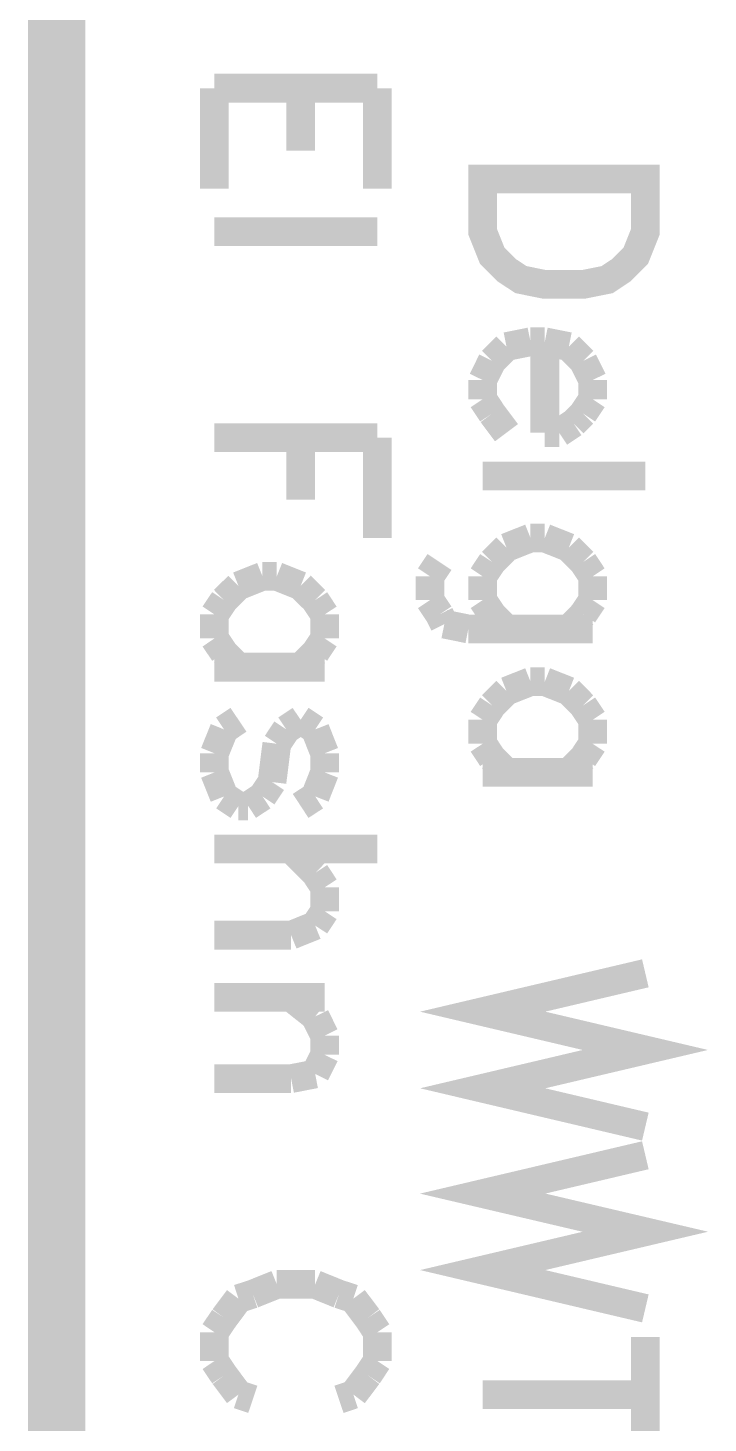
# Model space of a CAD drawing. Extents: x 0.1 to 11.6, y 0.3 to 16.3.
# Drawn here: x 1.325 to 1.5618, y 2.1317 to 2.6177 of the extents above; entities that cross this region are included whole.
import ezdxf

# ---------------------------------------------------------------- set-up
doc = ezdxf.new("R2010")
doc.units = 0
doc.layers.get('0').update_dxf_attribs({"linetype": 'CONTINUOUS'})

msp = doc.modelspace()

# ---------------------------------------------------------------- linework, layer by layer
at = {"color": 0}
for points, const_width in [([(1.33502, 0.520019), (1.33502, 4.17665)], 0.02), ([(1.38997, 2.59668), (1.44667, 2.59668)], 0.01), ([(1.38997, 2.59668), (1.38997, 2.56168)], 0.01), ([(1.41997, 2.59668), (1.41997, 2.57497)], 0.01), ([(1.44667, 2.59668), (1.44667, 2.56168)], 0.01), ([(1.38997, 2.54665), (1.44667, 2.54665)], 0.01), ([(1.5, 2.50836), (1.49164, 2.50667)], 0.01), ([(1.50499, 2.50836), (1.5, 2.50836)], 0.01), ([(1.50499, 2.50836), (1.50499, 2.47667)], 0.01), ([(1.51335, 2.50667), (1.50499, 2.50836)], 0.01), ([(1.49164, 2.50667), (1.48665, 2.50168)], 0.01), ([(1.51833, 2.50168), (1.51335, 2.50667)], 0.01), ([(1.48665, 2.50168), (1.48335, 2.49501)], 0.01), ([(1.52165, 2.49501), (1.51833, 2.50168)], 0.01), ([(1.48335, 2.49501), (1.48335, 2.48833)], 0.01), ([(1.52165, 2.48833), (1.52165, 2.49501)], 0.01), ([(1.48335, 2.48833), (1.48665, 2.48335)], 0.01), ([(1.51833, 2.48335), (1.52165, 2.48833)], 0.01), ([(1.48665, 2.48335), (1.49164, 2.47667)], 0.01), ([(1.51497, 2.47999), (1.51833, 2.48335)], 0.01), ([(1.50999, 2.47667), (1.51497, 2.47999)], 0.01), ([(1.38997, 2.47499), (1.44667, 2.47499)], 0.01), ([(1.41997, 2.47499), (1.41997, 2.45335)], 0.01), ([(1.44667, 2.47499), (1.44667, 2.44)], 0.01), ([(1.50499, 2.47667), (1.50999, 2.47667)], 0.01), ([(1.48335, 2.46164), (1.53999, 2.46164)], 0.01), ([(1.5, 2.44), (1.49164, 2.43668)], 0.01), ([(1.50499, 2.44), (1.5, 2.44)], 0.01), ([(1.51335, 2.43668), (1.50499, 2.44)], 0.01), ([(1.49164, 2.43668), (1.48665, 2.43164)], 0.01), ([(1.51833, 2.43164), (1.51335, 2.43668)], 0.01), ([(1.465, 2.42665), (1.46832, 2.43164)], 0.01), ([(1.48665, 2.43164), (1.48335, 2.42665)], 0.01), ([(1.52165, 2.42665), (1.51833, 2.43164)], 0.01), ([(1.40668, 2.42665), (1.39833, 2.42333)], 0.01), ([(1.41168, 2.42665), (1.40668, 2.42665)], 0.01), ([(1.41997, 2.42333), (1.41168, 2.42665)], 0.01), ([(1.465, 2.41835), (1.465, 2.42665)], 0.01), ([(1.48335, 2.42665), (1.48335, 2.41835)], 0.01), ([(1.52165, 2.41835), (1.52165, 2.42665)], 0.01), ([(1.39833, 2.42333), (1.39333, 2.41835)], 0.01), ([(1.42503, 2.41835), (1.41997, 2.42333)], 0.01), ([(1.39333, 2.41835), (1.38997, 2.41336)], 0.01), ([(1.42833, 2.41336), (1.42503, 2.41835)], 0.01), ([(1.46832, 2.41336), (1.465, 2.41835)], 0.01), ([(1.48335, 2.41835), (1.48665, 2.41336)], 0.01), ([(1.51833, 2.41336), (1.52165, 2.41835)], 0.01), ([(1.38997, 2.41336), (1.38997, 2.405)], 0.01), ([(1.42833, 2.405), (1.42833, 2.41336)], 0.01), ([(1.47, 2.41), (1.46832, 2.41336)], 0.01), ([(1.48665, 2.41336), (1.49164, 2.40831)], 0.01), ([(1.51335, 2.40831), (1.51833, 2.41336)], 0.01), ([(1.47835, 2.40831), (1.47, 2.41)], 0.01), ([(1.52165, 2.40831), (1.47835, 2.40831)], 0.01), ([(1.38997, 2.405), (1.39333, 2.40001)], 0.01), ([(1.42503, 2.40001), (1.42833, 2.405)], 0.01), ([(1.39333, 2.40001), (1.39833, 2.39501)], 0.01), ([(1.41997, 2.39501), (1.42503, 2.40001)], 0.01), ([(1.42833, 2.39501), (1.38997, 2.39501)], 0.01), ([(1.49164, 2.38667), (1.48665, 2.38167)], 0.01), ([(1.5, 2.38997), (1.49164, 2.38667)], 0.01), ([(1.50499, 2.38997), (1.5, 2.38997)], 0.01), ([(1.51335, 2.38667), (1.50499, 2.38997)], 0.01), ([(1.51833, 2.38167), (1.51335, 2.38667)], 0.01), ([(1.48665, 2.38167), (1.48335, 2.37668)], 0.01), ([(1.52165, 2.37668), (1.51833, 2.38167)], 0.01), ([(1.39333, 2.37332), (1.39833, 2.37668)], 0.01), ([(1.41997, 2.37668), (1.41499, 2.37332)], 0.01), ([(1.42503, 2.37332), (1.41997, 2.37668)], 0.01), ([(1.48335, 2.37668), (1.48335, 2.36833)], 0.01), ([(1.52165, 2.36833), (1.52165, 2.37668)], 0.01), ([(1.38997, 2.36501), (1.39333, 2.37332)], 0.01), ([(1.41499, 2.37332), (1.41168, 2.36833)], 0.01), ([(1.42833, 2.36501), (1.42503, 2.37332)], 0.01), ([(1.41168, 2.36833), (1.41, 2.35499)], 0.01), ([(1.48335, 2.36833), (1.48665, 2.36333)], 0.01), ([(1.51833, 2.36333), (1.52165, 2.36833)], 0.01), ([(1.38997, 2.35835), (1.38997, 2.36501)], 0.01), ([(1.42833, 2.35835), (1.42833, 2.36501)], 0.01), ([(1.48665, 2.36333), (1.49164, 2.35835)], 0.01), ([(1.51335, 2.35835), (1.51833, 2.36333)], 0.01), ([(1.39333, 2.34999), (1.38997, 2.35835)], 0.01), ([(1.42503, 2.34999), (1.42833, 2.35835)], 0.01), ([(1.52165, 2.35835), (1.48335, 2.35835)], 0.01), ([(1.41, 2.35499), (1.40668, 2.34999)], 0.01), ([(1.39833, 2.34668), (1.39333, 2.34999)], 0.01), ([(1.40668, 2.34999), (1.40169, 2.34668)], 0.01), ([(1.41997, 2.34668), (1.42503, 2.34999)], 0.01), ([(1.40169, 2.34668), (1.39833, 2.34668)], 0.01), ([(1.38997, 2.33165), (1.44667, 2.33165)], 0.01), ([(1.41667, 2.33165), (1.42503, 2.32335)], 0.01), ([(1.42503, 2.32335), (1.42833, 2.31831)], 0.01), ([(1.42833, 2.31831), (1.42833, 2.31)], 0.01), ([(1.42833, 2.31), (1.42503, 2.30501)], 0.01), ([(1.42503, 2.30501), (1.41667, 2.30165)], 0.01), ([(1.41667, 2.30165), (1.38997, 2.30165)], 0.01), ([(1.53999, 2.28836), (1.48335, 2.27501), (1.53999, 2.26167), (1.48335, 2.24832), (1.53999, 2.23497)], 0.01), ([(1.38997, 2.28), (1.42833, 2.28)], 0.01), ([(1.41667, 2.28), (1.42503, 2.27333)], 0.01), ([(1.42503, 2.27333), (1.42833, 2.26665)], 0.01), ([(1.42833, 2.26665), (1.42833, 2.25999)], 0.01), ([(1.42833, 2.25999), (1.42503, 2.25331)], 0.01), ([(1.41667, 2.25168), (1.38997, 2.25168)], 0.01), ([(1.42503, 2.25331), (1.41667, 2.25168)], 0.01), ([(1.53999, 2.22499), (1.48335, 2.21164), (1.53999, 2.19835), (1.48335, 2.185), (1.53999, 2.17165)], 0.01), ([(1.41168, 2.18001), (1.40332, 2.17665)], 0.01), ([(1.42503, 2.18001), (1.41168, 2.18001)], 0.01), ([(1.43332, 2.17665), (1.42503, 2.18001)], 0.01), ([(1.39833, 2.17503), (1.39333, 2.16835)], 0.01), ([(1.40332, 2.17665), (1.39833, 2.17503)], 0.01), ([(1.43832, 2.17503), (1.43332, 2.17665)], 0.01), ([(1.44336, 2.16835), (1.43832, 2.17503)], 0.01), ([(1.39333, 2.16835), (1.38997, 2.16336)], 0.01), ([(1.44667, 2.16336), (1.44336, 2.16835)], 0.01), ([(1.38997, 2.16336), (1.38997, 2.15332)], 0.01), ([(1.44667, 2.15332), (1.44667, 2.16336)], 0.01), ([(1.53999, 2.16168), (1.53999, 2.12332)], 0.01), ([(1.38997, 2.15332), (1.39333, 2.14833)], 0.01), ([(1.44336, 2.14833), (1.44667, 2.15332)], 0.01), ([(1.39333, 2.14833), (1.39833, 2.14165)], 0.01), ([(1.43832, 2.14165), (1.44336, 2.14833)], 0.01), ([(1.39833, 2.14165), (1.40332, 2.13997)], 0.01), ([(1.43332, 2.13997), (1.43832, 2.14165)], 0.01), ([(1.53999, 2.14165), (1.48335, 2.14165)], 0.01)]:
    msp.add_lwpolyline(points, dxfattribs=dict(at, const_width=const_width))
at = {"color": 0, "const_width": 0.01}
msp.add_lwpolyline([(1.48335, 2.565), (1.53999, 2.565), (1.53999, 2.54665), (1.53668, 2.53836), (1.53168, 2.53331), (1.52669, 2.53), (1.51833, 2.52832), (1.50499, 2.52832), (1.49669, 2.53), (1.49164, 2.53331), (1.48665, 2.53836), (1.48335, 2.54665), (1.48335, 2.565)], close=True, dxfattribs=at)

doc.saveas('drawing.dxf')
